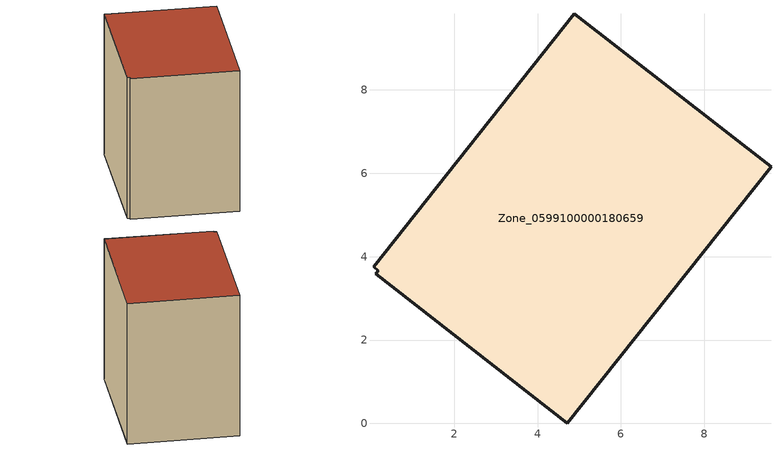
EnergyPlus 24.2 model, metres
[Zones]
Zone_0599100000180659
 floor ground (C_G): 0.18,3.67 0.06,3.75 4.88,9.83 9.6,6.15 4.71,0 0.11,3.59 z3.03
 wall outside (C_F): 4.71,0 9.6,6.15 4.88,9.83 0.06,3.75 0.18,3.67 0.11,3.59 4.71,0 z3.03:11.23
 roof outside (C_R): 0.06,3.75 0.18,3.67 0.11,3.59 4.71,0 9.6,6.15 4.88,9.83 z11.23
[BUILDING]
Pand.0599100000180659: North Axis=0; Terrain=City; Loads Convergence Tolerance Value=0.04; Temperature Convergence Tolerance Value=0.4; Solar Distribution=FullExterior; Maximum Number of Warmup Days=25; Minimum Number of Warmup Days=1
[Site:Location]
Rotterdam.The.Hague.AP_ZH_NLD Design_Conditions: Latitude=51.96; Longitude=4.45; Time Zone=1; Elevation=-4.5
[SITE:GROUNDTEMPERATURE:BUILDINGSURFACE]
18, 18, 18, 18, 18, 18, 18, 18, 18, 18, 18, 18
[MATERIAL] Thermal Absorptance=0.9; Solar Absorptance=0.7; Visible Absorptance=0.7
Name | Roughness | Thickness | Conductivity | Density | Specific Heat
G.TI.1946-1964 | MediumSmooth | 0.15 | 1 | 540 | 1210
F.TI.1946-1964 | Rough | 0.3 | 0.857143 | 1920 | 840
R.TI.1946-1964 | MediumRough | 0.2 | 0.277778 | 1500 | 1000
[CONSTRUCTION]
C_G: G.TI.1946-1964
C_F: F.TI.1946-1964
C_R: R.TI.1946-1964
[ZONE]
Zone_0599100000180659: Type=1; Multiplier=1; Ceiling Height=Autocalculate; Volume=Autocalculate; Floor Area=autocalculate; Part of Total Floor Area=Yes
[ZONEINFILTRATION:DESIGNFLOWRATE]
Infil_Zone_0599100000180659: Zone or ZoneList or Space or SpaceList=Zone_0599100000180659; Schedule=AlwaysOn; Design Flow Rate Calculation Method=Flow/Area; Flow Rate per Floor Area=0.003; Constant Term Coefficient=1; Temperature Term Coefficient=0; Velocity Term Coefficient=0; Velocity Squared Term Coefficient=0
[HVACTEMPLATE:ZONE:IDEALLOADSAIRSYSTEM]
Zone_0599100000180659: Maximum Heating Supply Air Temperature=50; Minimum Cooling Supply Air Temperature=13; Maximum Heating Supply Air Humidity Ratio=0.0156; Minimum Cooling Supply Air Humidity Ratio=0.0077; Heating Limit=NoLimit; Cooling Limit=NoLimit; Dehumidification Control Type=ConstantSensibleHeatRatio; Cooling Sensible Heat Ratio=0.7; Dehumidification Setpoint=60; Humidification Control Type=None; Humidification Setpoint=30; Outdoor Air Method=None; Outdoor Air Flow Rate per Person=0.00944; Outdoor Air Flow Rate per Zone Floor Area=0; Outdoor Air Flow Rate per Zone=0; Demand Controlled Ventilation Type=None; Outdoor Air Economizer Type=NoEconomizer; Heat Recovery Type=None; Sensible Heat Recovery Effectiveness=0.7; Latent Heat Recovery Effectiveness=0.65
[ZONECONTROL:THERMOSTAT]
ThermostatControl_Zone_0599100000180659: Zone or ZoneList=Zone_0599100000180659; Control Type Schedule=DualSetpointControlType; Control 1=Thermostat_Zone_0599100000180659; Temperature Difference Between Cutout And Setpoint=0
[THERMOSTATSETPOINT:DUALSETPOINT]
Thermostat_Zone_0599100000180659: Heating Setpoint Temperature Schedule=HeatingSetpoint_Zone_0599100000180659; Cooling Setpoint Temperature Schedule=CoolingSetpoint_Zone_0599100000180659
[SCHEDULE:COMPACT]
HeatingSetpoint_Zone_0599100000180659: Through: 12/31, For: AllDays, Until: 24:00, 21
CoolingSetpoint_Zone_0599100000180659: Through: 12/31, For: AllDays, Until: 24:00, 24
DualSetpointControlType: Through: 12/31, For: AllDays, Until: 24:00, 4
AlwaysOn: Through: 12/31, For: AllDays, Until: 24:00, 1
